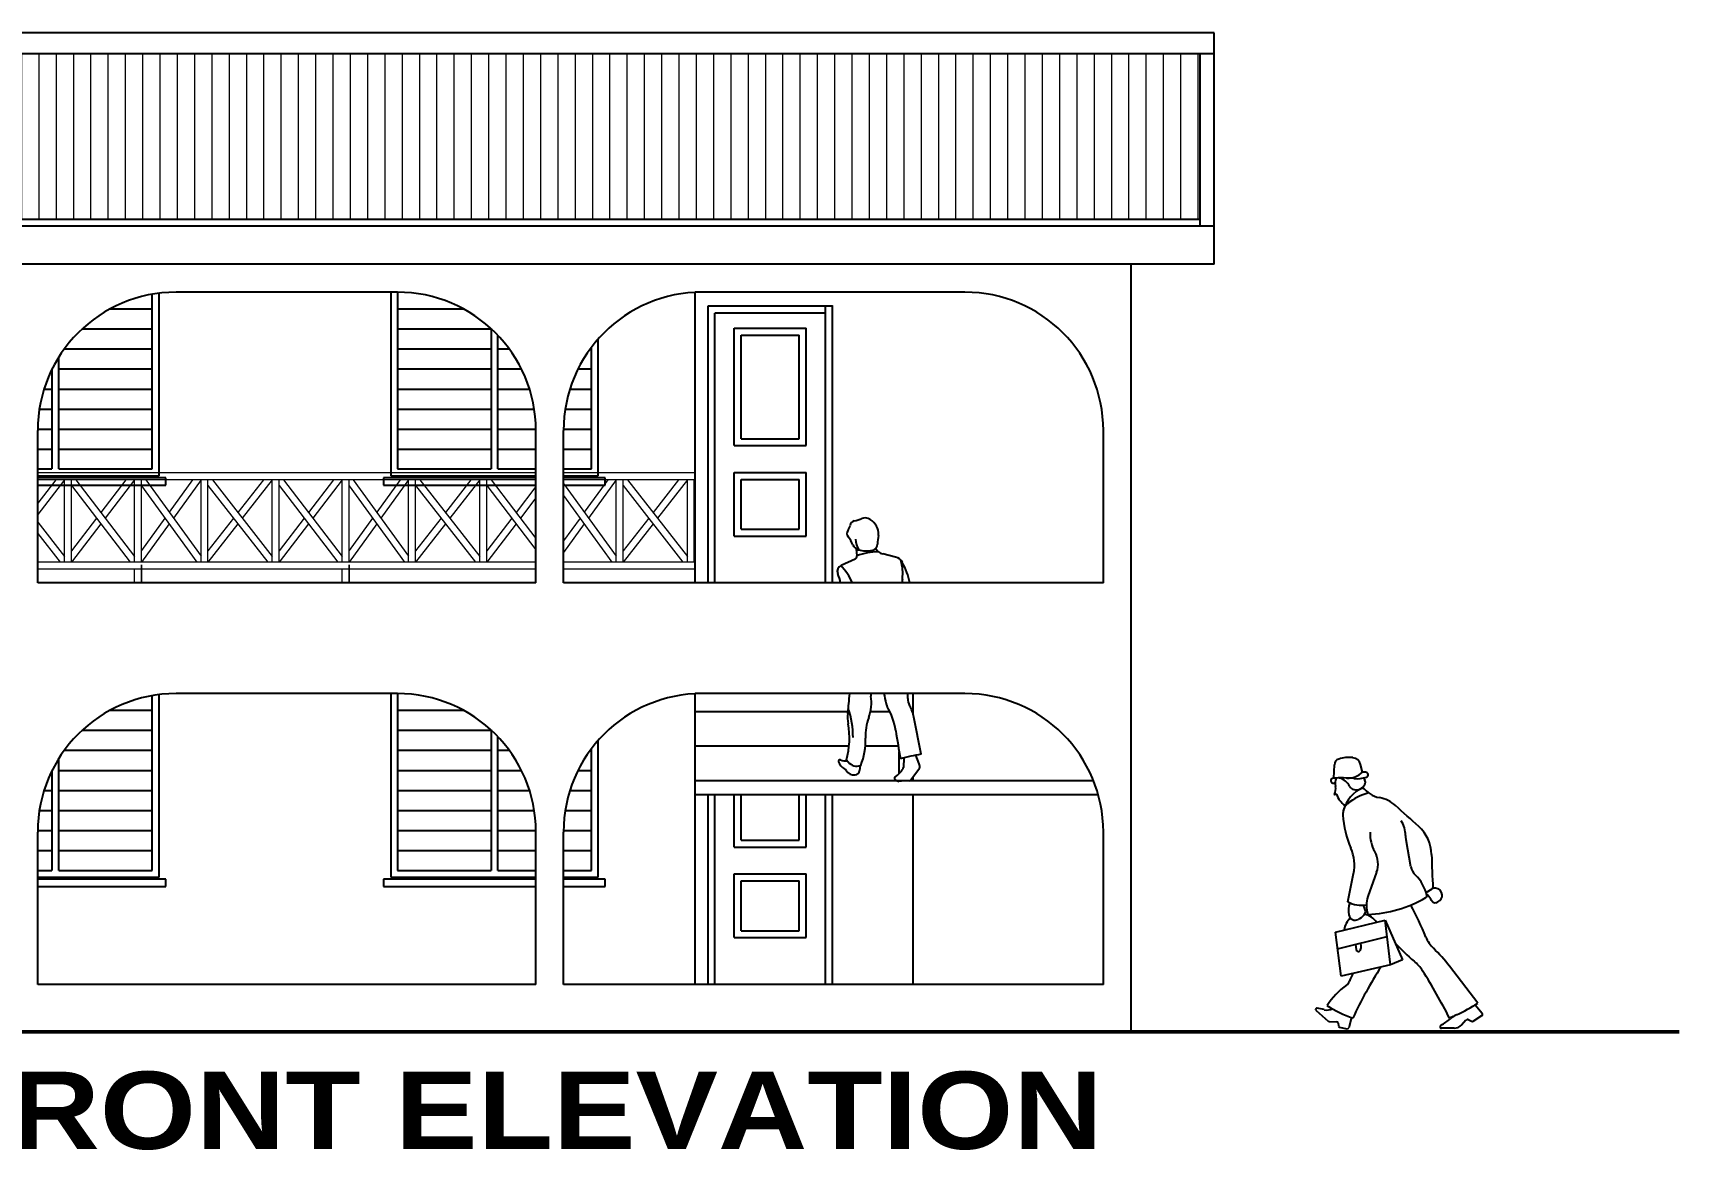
# Model space of a CAD drawing. Header units: metres. Extents: x -375439 to -92892, y 227570 to 490033.
# Drawn here: x -205294 to -193400, y 243030 to 251100 of the extents above; entities that cross this region are included whole.
import ezdxf

# ---------------------------------------------------------------- set-up
doc = ezdxf.new("R2010")
doc.units = ezdxf.units.M
doc.header["$MEASUREMENT"] = 0
for name, color, linetype in [('.18', 7, 'Continuous'), ('.20', 7, 'Continuous'), ('CONC', 7, 'Continuous'), ('WINDOW', 7, 'Continuous')]:
    doc.layers.add(name, color=color, linetype=linetype)
doc.layers.add('.50', color=7, linetype='Continuous', lineweight=50)
doc.layers.add('furniture', color=8, linetype='Continuous', lineweight=18)
doc.styles.get("Standard").update_dxf_attribs({"font": ''})
doc.styles.get('Standard').set_extended_font_data('Arial Black')

# ---------------------------------------------------------------- blocks, each defined once
blk = doc.blocks.new('UOMO4')
for p, q in [((-0.102, 1.71), (-0.099, 1.802)), ((0.094, 1.751), (0.08, 1.805)), ((0.101, 1.713), (0.109, 1.696)), ((0.426, 1.103), (0.392, 1.289)), ((-0.007, 0.863), (0.032, 1.056)), ((0.19, 1.066), (0.13, 0.899)), ((0.529, 0.926), (0.57, 0.951)), ((-0.092, 0.656), (0.249, 0.737)), ((0.285, 0.43), (0.249, 0.737)), ((0.249, 0.737), (0.367, 0.466)), ((-0.053, 0.354), (-0.092, 0.656)), ((-0.077, 0.541), (0.262, 0.626)), ((0.046, 0.572), (0.051, 0.534)), ((0.08, 0.581), (0.083, 0.556)), ((0.367, 0.466), (0.285, 0.43)), ((0.285, 0.43), (-0.053, 0.354)), ((0.884, 0.168), (0.691, 0.423)), ((-0.225, 0.119), (-0.141, 0.045)), ((-0.169, 0.124), (-0.217, 0.134)), ((0.866, 0.157), (0.914, 0.099)), ((-0.133, 0.042), (-0.085, 0.041)), ((-0.074, 0.031), (-0.07, 0.012)), ((-0.063, 0.004), (-0.013, -0.008)), ((0.018, 0.07), (0, 0)), ((0.716, 0.076), (0.69, 0.066)), ((0.773, 0.02), (0.803, 0.053)), ((0.818, 0.056), (0.84, 0.045)), ((0.846, 0.043), (0.846, 0.043)), ((0.853, 0.045), (0.911, 0.083)), ((0.722, -0.003), (0.636, -0.004))]:
    blk.add_line(p, q)
for centre, radius, start, end in [((-0.057, 1.801), 0.0424, 107.3902, 177.8988), ((0.003, 1.61), 0.243, 84.3582, 107.3902), ((0.021, 1.79), 0.0609, 14.0778, 84.3582), ((-0.107, 1.693), 0.0169, 93.1415, 290.321), ((-0.053, 0.702), 1.01, 85.0556, 93.1415), ((-0.007, 1.674), 0.0876, 155.2872, 193.1815), ((-0.099, 1.598), 0.119, 28.6145, 72.794), ((-0.008, 1.861), 0.15, 267.8061, 312.822), ((0.053, 1.918), 0.211, 265.0556, 288.6307), ((0.113, 1.554), 0.198, 89.4713, 95.5191), ((0.08, 1.682), 0.0331, 334.4715, 25.9148), ((0.115, 1.734), 0.0172, 288.6307, 89.4713), ((-0.276, 2.148), 0.502, 290.321, 291.2052), ((-0.17, 1.636), 0.0802, 332.1892, 13.1815), ((-0.098, 1.598), 0.00103, 152.1892, 304.3158), ((-0.085, 1.579), 0.0218, 91.4019, 124.3158), ((0.091, 1.673), 0.191, 202.2239, 232.1594), ((0.182, 1.433), 0.227, 111.3012, 166.5144), ((0.208, 1.29), 0.327, 102.7786, 131.4133), ((0.046, 1.677), 0.0465, 208.6145, 256.6585), ((0.05, 1.696), 0.0657, 256.6585, 334.4715), ((0.244, 1.757), 0.183, 216.1092, 259.0649), ((0.055, 1.464), 0.0961, 131.4133, 183.2984), ((0.166, 1.35), 0.232, 48.2762, 79.0649), ((-36.966, -40.291), 56.023, 48.0571, 48.2762), ((0.618, 1.496), 0.66, 183.2984, 203.6551), ((0.191, 1.313), 0.198, 1.1949, 32.1261), ((0.303, 1.183), 0.264, 0.7078, 48.0571), ((0.401, 1.332), 0.256, 178.3501, 209.244), ((0.564, 1.321), 0.176, 181.1949, 190.5477), ((-0.254, 1.114), 0.292, 348.4994, 23.6551), ((0.028, 1.123), 0.172, 340.4502, 29.244), ((4.631, 1.237), 4.064, 180.7078, 183.9774), ((0.531, 1.123), 0.107, 190.5477, 226.1629), ((0.27, 0.851), 0.27, 11.9733, 46.1629), ((0.521, 0.904), 0.0142, 300.1552, 11.9733), ((-20.668, -14.453), 26.188, 35.7709, 35.9603), ((0.589, 0.921), 0.0365, 83.9688, 122.6729), ((0.588, 0.904), 0.053, 7.39, 83.9688), ((0.609, 0.907), 0.031, 343.7136, 7.39), ((0.088, 1.036), 0.197, 241.288, 279.4151), ((0.146, 0.802), 0.149, 158.9905, 191.1276), ((0.146, 0.845), 0.0473, 187.645, 214.6972), ((0.078, 0.798), 0.0355, 318.6333, 34.6972), ((0.299, 0.839), 0.179, 160.4502, 200.3136), ((0.099, 1.63), 0.854, 272.1744, 300.1552), ((-1.695, -0.296), 2.405, 22.4326, 28.2096), ((0.589, 0.884), 0.0272, 244.0675, 283.4896), ((0.582, 0.915), 0.0597, 283.4896, 343.7136), ((0.088, 0.659), 0.12, 129.5176, 174.6393), ((0.044, 0.782), 0.0447, 191.1276, 297.5095), ((0, 0.867), 0.141, 297.5095, 318.6333), ((0.088, 0.659), 0.12, 32.0286, 80.566), ((1.519, 1.72), 1.657, 223.5271, 229.7109), ((0.732, 0.706), 0.221, 202.4326, 226.6838), ((0.065, 0.536), 0.014, 187.819, 323.5508), ((0.045, 0.551), 0.0393, 323.5508, 7.8796), ((0.255, 0.23), 0.297, 32.5341, 49.711), ((-0.107, -0.184), 1.001, 37.2525, 46.6838), ((0.332, 0.188), 0.353, 148.3502, 158.2814), ((2.713, -1.181), 2.961, 147.3637, 155.0848), ((-2.612, -1.599), 3.698, 26.7672, 32.5341), ((0.313, -0.156), 0.556, 126.3148, 146.3162), ((-0.053, 0.341), 0.0614, 306.3148, 338.2813), ((-0.219, 0.126), 0.00888, 77.408, 228.7915), ((-0.15, 0.208), 0.0869, 257.408, 295.5191), ((0.303, 0.859), 0.839, 237.3178, 250.8228), ((-0.22, 2.024), 2.16, 296.3532, 300.7582), ((-0.132, 0.055), 0.013, 228.7915, 268.2797), ((-0.086, 0.028), 0.0122, 10.4951, 88.2797), ((-0.061, 0.013), 0.00966, 190.4951, 256.5507), ((0.636, 0.006), 0.0106, 120.2524, 270.7229), ((0.383, 0.441), 0.492, 300.2524, 309.5001), ((0.837, -0.11), 0.222, 116.3532, 129.5001), ((0.721, 0.068), 0.0715, 270.7229, 317.4056), ((0.813, 0.044), 0.0127, 63.5896, 137.4056), ((0.846, 0.056), 0.0123, 243.5896, 302.7258), ((0.906, 0.092), 0.0108, 302.7258, 39.4036), ((-0.011, 0.003), 0.0109, 256.5507, 345.6918)]:
    blk.add_arc(centre, radius, start, end)

msp = doc.modelspace()

# ---------------------------------------------------------------- hatches: boundary and pattern name
at = {"layer": 'furniture'}
h = msp.add_hatch(dxfattribs=at)
h.set_pattern_fill('ANSI31', color=256, scale=1000, angle=45, style=0)
h.paths.add_polyline_path([(-214260.2, 250950.4), (-214260.2, 249753.5), (-196860.2, 249753.5), (-196860.2, 250950.4)])

# ---------------------------------------------------------------- linework, layer by layer
at = {"layer": '.18'}
for p, q in [((-196760.2, 251100.4), (-214360.2, 251100.4)), ((-196760.2, 249430.7), (-196760.2, 251100.4)), ((-196760.2, 250950.4), (-214360.2, 250950.4)), ((-196860.2, 249703.5), (-196860.2, 250950.4)), ((-196760.2, 249703.5), (-214360.2, 249703.5)), ((-196860.2, 249753.5), (-214260.2, 249753.5)), ((-196760.2, 249430.7), (-214360.2, 249430.7)), ((-197360.2, 243884.7), (-197360.2, 249430.7)), ((-202660.2, 249227.5), (-204260.2, 249227.5)), ((-198560.2, 249227.5), (-200510.2, 249227.5)), ((-200510.2, 247126.6), (-200510.2, 249227.5)), ((-200510.2, 247126.6), (-200510.2, 249126.6)), ((-199518.2, 249126.6), (-200418.2, 249126.6)), ((-200418.2, 249126.6), (-200418.2, 247126.6)), ((-199568.2, 249076.6), (-200368.2, 249076.6)), ((-200368.2, 247126.6), (-200368.2, 249076.6)), ((-199568.2, 247126.6), (-199568.2, 249130.6)), ((-199518.2, 247126.6), (-199518.2, 249130.8)), ((-205260.2, 247126.6), (-205260.2, 248227.5)), ((-201660.2, 247126.6), (-201660.2, 248227.5)), ((-201460.2, 247126.6), (-201460.2, 248227.5)), ((-197560.2, 247126.6), (-197560.2, 248227.5)), ((-201660.2, 247126.6), (-205260.2, 247126.6)), ((-197560.2, 247126.6), (-201460.2, 247126.6)), ((-202660.2, 246327.5), (-204260.2, 246327.5)), ((-200510.2, 244226.6), (-200510.2, 246327.5)), ((-198560.2, 246327.5), (-200510.2, 246327.5)), ((-198935.2, 246181.5), (-198935.2, 246327.5)), ((-199395.5, 246196.6), (-200510.2, 246196.6)), ((-199102.8, 246196.6), (-199243, 246196.6)), ((-199398, 245946.6), (-200510.2, 245946.6)), ((-199041.9, 245946.6), (-199279.3, 245946.6)), ((-199035.2, 245750.3), (-199035.2, 245906.7)), ((-197630.8, 245696.6), (-200510.2, 245696.6)), ((-198935.2, 245696.6), (-198935.2, 245725.5)), ((-197597.1, 245596.6), (-200510.2, 245596.6)), ((-200418.2, 245596.6), (-200418.2, 244225.8)), ((-200368.2, 244225.8), (-200368.2, 245596.6)), ((-199568.2, 244225.8), (-199568.2, 245596.6)), ((-199518.2, 244225.8), (-199518.2, 245596.6)), ((-198935.2, 244226.6), (-198935.2, 245596.6)), ((-205260.2, 244226.6), (-205260.2, 245327.5)), ((-201660.2, 244226.6), (-201660.2, 245327.5)), ((-201460.2, 244226.6), (-201460.2, 245327.5)), ((-197560.2, 244226.6), (-197560.2, 245327.5)), ((-201660.2, 244226.6), (-205260.2, 244226.6)), ((-197560.2, 244226.6), (-201460.2, 244226.6))]:
    msp.add_line(p, q, dxfattribs=at)
for centre, start, end in [((-204260.2, 248227.5), 90, 180), ((-204260.2, 248227.5), 90, 180), ((-202660.2, 248227.5), 360, 90), ((-202660.2, 248227.5), 360, 90), ((-200460.2, 248227.5), 90, 180), ((-198560.2, 248227.5), 0, 90), ((-204260.2, 245327.5), 90, 180), ((-202660.2, 245327.5), 360, 90), ((-200460.2, 245327.5), 90, 180), ((-198560.2, 245327.5), 0, 90)]:
    msp.add_arc(centre, 1000, start, end, dxfattribs=at)
at = {"layer": '.50'}
msp.add_line((-193400.3, 243884.7), (-222349.7, 243884.7), dxfattribs=at)
at = {"color": 0}
for p, q in [((-199353.3, 247299.2), (-199455.6, 247253.8)), ((-199345.1, 247373.2), (-199340.2, 247321.7)), ((-199060.9, 247314.1), (-199154.4, 247336.2)), ((-198876.4, 245888.8), (-198929.1, 246156.6)), ((-199001.9, 245862.6), (-199005.2, 245792.7)), ((-198918.4, 245881.9), (-198893.8, 245820)), ((-199417, 245849.7), (-199404.3, 245834)), ((-199316.2, 245807.1), (-199321.3, 245771.2)), ((-198950.7, 245704.4), (-198888.7, 245788.8)), ((-199048.9, 245696.6), (-199065.1, 245708))]:
    msp.add_line(p, q, dxfattribs=at)
for centre, radius, start, end in [((-199483, 247561.4), 94.8, 323.7582, 348.8683), ((-199350.3, 247535.3), 40.5, 103.7593, 168.86831), ((-199464.9, 248003.5), 441.5, 283.7593, 291.3617), ((-199282.6, 247537.2), 59.2, 66.7656, 111.3617), ((-199308.6, 247476.5), 125.3, 7.097, 66.7656), ((-199377.2, 247483.9), 36.4, 143.7582, 220.062), ((-199573.8, 247318.6), 220.4, 22.3532, 40.062), ((-199312.5, 247426), 62, 202.3532, 252.4608), ((-199170.9, 247457.2), 180.4, 184.3846, 210.6133), ((-199237.6, 247407.6), 45.5, 283.7432, 359.3352), ((-198861.4, 247403.2), 330.7, 168.26236, 179.33522), ((-199249.4, 247483.8), 65.6, 348.2624, 7.097), ((-199362.3, 247319.6), 22.2, 293.9402, 5.4249), ((-199170.2, 246828.9), 523.4, 91.69814, 108.97446), ((-199272.8, 247551.6), 193.8, 252.4608, 283.7432), ((-199137.4, 247408.4), 74.2, 205.4556, 256.744), ((-199077.7, 247242.5), 73.6, 27.7848, 76.744), ((-199347.6, 247197.3), 338, 352.9834, 16.2128), ((-199437, 247212), 45.8, 113.94026, 201.8299), ((-199881.8, 247033.8), 433.3, 12.37272, 21.8299), ((-199777.5, 246953.8), 439.2, 23.17713, 43.0295), ((-199546.1, 246995.7), 603, 12.53603, 27.7848), ((-198610, 247106.5), 405.1, 172.98337, 177.15581), ((-203588.8, 246648.2), 4208, 353.6791, 355.62985), ((-200027, 246010.7), 658.2, 0, 18.5013), ((-199558.3, 246263), 322.2, 340.2054, 8.4198), ((-199187.8, 246317.8), 52.3, 169.32389, 188.4198), ((-199536.7, 246212.9), 408.6, 6.3719, 16.30012), ((-199071.3, 246264.8), 59.7, 186.3718, 210.1814), ((-199562.4, 245979.2), 508.5, 9.1094, 30.1814), ((-201533.5, 246292.7), 2559.8, 0.0076, 0.78013), ((-198865.5, 246293), 108.2, 180.0076, 209.2484), ((-199207, 246101.8), 283.2, 11.1491, 29.2484), ((-199966.8, 246007.7), 572.1, 343.969, 10.245), ((-199146.2, 246156.1), 261.9, 173.67908, 190.245), ((-198886.3, 246021.2), 392, 160.20541, 182.2772), ((-199742.7, 245987.1), 465.2, 337.3507, 2.2772), ((-178341.5, 249381.8), 20983.5, 189.1094, 189.6745), ((-198731.8, 244882), 1017.2, 98.17104, 106.84685), ((-199463.7, 245838.3), 10.3, 68.1273, 197.1926), ((-199392.1, 245860.4), 85.3, 197.1926, 243.7958), ((-199422.8, 245940.2), 99.5, 248.1272, 277.1855), ((-199442.2, 245758.5), 28.3, 29.253, 63.7958), ((-199361.3, 245803.8), 64.5, 209.253, 277.1269), ((-199340.4, 245885.6), 82.2, 218.8726, 289.1192), ((-199357.8, 245776.4), 36.9, 277.1269, 351.894), ((-199188.2, 245900.3), 214.3, 305.0834, 327.4216), ((-199020.9, 245793.4), 15.7, 327.4216, 357.303), ((-198821.8, 245848.7), 77.5, 201.7084, 211.4695), ((-198902.7, 245799.1), 17.4, 323.6944, 31.4695), ((-199059.1, 245716.5), 10.4, 125.0834, 234.8721), ((-199038.6, 245711.3), 17.9, 234.8721, 276.0305), ((-198958.9, 244956.9), 740.6, 90.41189, 96.03047), ((-198964.3, 245714.5), 16.9, 270.4119, 323.6944)]:
    msp.add_arc(centre, radius, start, end, dxfattribs=at)
at = {"layer": 'CONC'}
for p, q in [((-200228.2, 248119.1), (-200228.2, 248966.6)), ((-200228.2, 248966.6), (-199708.2, 248966.6)), ((-199708.2, 248119.1), (-199708.2, 248966.6)), ((-200178.2, 248169.1), (-200178.2, 248916.6)), ((-200178.2, 248916.6), (-199758.2, 248916.6)), ((-199758.2, 248169.1), (-199758.2, 248916.6)), ((-200228.2, 248119.1), (-199708.2, 248119.1)), ((-200178.2, 248169.1), (-199758.2, 248169.1)), ((-200228.2, 247465.6), (-200228.2, 247925.1)), ((-200228.2, 247925.1), (-199708.2, 247925.1)), ((-200178.2, 247515.6), (-200178.2, 247875.1)), ((-200178.2, 247875.1), (-199758.2, 247875.1)), ((-199758.2, 247515.6), (-199758.2, 247875.1)), ((-199708.2, 247465.6), (-199708.2, 247925.1)), ((-200228.2, 247465.6), (-199708.2, 247465.6)), ((-200178.2, 247515.6), (-199758.2, 247515.6)), ((-200228.2, 245218.3), (-200228.2, 245596.6)), ((-200178.2, 245268.3), (-200178.2, 245596.6)), ((-199758.2, 245268.3), (-199758.2, 245596.6)), ((-199708.2, 245218.3), (-199708.2, 245596.6)), ((-200178.2, 245268.3), (-199758.2, 245268.3)), ((-200228.2, 245218.3), (-199708.2, 245218.3)), ((-200228.2, 244564.8), (-200228.2, 245024.3)), ((-200228.2, 245024.3), (-199708.2, 245024.3)), ((-199708.2, 244564.8), (-199708.2, 245024.3)), ((-200178.2, 244614.8), (-200178.2, 244974.3)), ((-200178.2, 244974.3), (-199758.2, 244974.3)), ((-199758.2, 244614.8), (-199758.2, 244974.3)), ((-200228.2, 244564.8), (-199708.2, 244564.8)), ((-200178.2, 244614.8), (-199758.2, 244614.8))]:
    msp.add_line(p, q, dxfattribs=at)
at = {"layer": 'furniture'}
for p, q in [((-204510.2, 247921.6), (-205260.2, 247921.6)), ((-203010.2, 247921.6), (-204560.2, 247921.6)), ((-201660.2, 247921.6), (-203060.2, 247921.6)), ((-200510.2, 247921.6), (-201460.2, 247921.6)), ((-204510.2, 247871.6), (-205260.2, 247871.6)), ((-205065.8, 247871.6), (-205260.2, 247622.3)), ((-205129.2, 247871.6), (-205260.2, 247703.6)), ((-205065.8, 247276.6), (-205065.8, 247871.6)), ((-205015.8, 247276.6), (-205015.8, 247871.6)), ((-205015.8, 247830.5), (-204591.7, 247276.6)), ((-204984.3, 247871.6), (-204560.2, 247317.7)), ((-204623.2, 247871.6), (-204803.8, 247635.8)), ((-204560.2, 247871.6), (-204772.3, 247594.7)), ((-204560.2, 247276.6), (-204560.2, 247871.6)), ((-203010.2, 247871.6), (-204560.2, 247871.6)), ((-204510.2, 247276.6), (-204510.2, 247871.6)), ((-204510.2, 247828.9), (-204110.7, 247276.6)), ((-204479.4, 247871.6), (-204079.8, 247319.3)), ((-204141.6, 247871.6), (-204310.5, 247638.1)), ((-204079.8, 247871.6), (-204279.6, 247595.4)), ((-204079.8, 247276.6), (-204079.8, 247871.6)), ((-204029.8, 247276.6), (-204029.8, 247871.6)), ((-204029.8, 247830.9), (-203597.5, 247276.6)), ((-203998.1, 247871.6), (-203565.8, 247317.3)), ((-203629.2, 247871.6), (-203813.7, 247635.1)), ((-203565.8, 247871.6), (-203782, 247594.4)), ((-203565.8, 247276.6), (-203565.8, 247871.6)), ((-203515.8, 247276.6), (-203515.8, 247871.6)), ((-203515.8, 247830.5), (-203091.7, 247276.6)), ((-203484.3, 247871.6), (-203060.2, 247317.7)), ((-203123.2, 247871.6), (-203303.8, 247635.8)), ((-203060.2, 247871.6), (-203272.3, 247594.7)), ((-203060.2, 247276.6), (-203060.2, 247871.6)), ((-201660.2, 247871.6), (-203060.2, 247871.6)), ((-203010.2, 247276.6), (-203010.2, 247871.6)), ((-203010.2, 247828.9), (-202610.7, 247276.6)), ((-202979.4, 247871.6), (-202579.8, 247319.3)), ((-202641.6, 247871.6), (-202810.5, 247638.1)), ((-202579.8, 247871.6), (-202779.6, 247595.4)), ((-202579.8, 247276.6), (-202579.8, 247871.6)), ((-202529.8, 247276.6), (-202529.8, 247871.6)), ((-202529.8, 247830.9), (-202097.5, 247276.6)), ((-202498.1, 247871.6), (-202065.8, 247317.3)), ((-202129.2, 247871.6), (-202313.7, 247635.1)), ((-202065.8, 247871.6), (-202282, 247594.4)), ((-202065.8, 247276.6), (-202065.8, 247871.6)), ((-202015.8, 247276.6), (-202015.8, 247871.6)), ((-202015.8, 247830.5), (-201660.2, 247366.1)), ((-201984.3, 247871.6), (-201660.2, 247448.3)), ((-201660.2, 247823.2), (-201803.8, 247635.8)), ((-200510.2, 247871.6), (-201460.2, 247871.6)), ((-201460.2, 247845.1), (-201079.8, 247319.3)), ((-201460.2, 247759.8), (-201110.7, 247276.6)), ((-201141.6, 247871.6), (-201310.5, 247638.1)), ((-201079.8, 247871.6), (-201279.6, 247595.4)), ((-201079.8, 247276.6), (-201079.8, 247871.6)), ((-201029.8, 247276.6), (-201029.8, 247871.6)), ((-201029.8, 247830.9), (-200597.5, 247276.6)), ((-200998.1, 247871.6), (-200565.8, 247317.3)), ((-200629.2, 247871.6), (-200813.7, 247635.1)), ((-200565.8, 247871.6), (-200782, 247594.4)), ((-200565.8, 247276.6), (-200565.8, 247871.6)), ((-200515.8, 247276.6), (-200515.8, 247871.6)), ((-200515.8, 247830.5), (-200510.2, 247823.2)), ((-201660.2, 247741), (-201772.3, 247594.7)), ((-205260.2, 247566.6), (-205065.8, 247317.3)), ((-204835.3, 247594.7), (-205015.8, 247358.9)), ((-204803.8, 247553.5), (-205015.8, 247276.6)), ((-204341.3, 247595.4), (-204510.2, 247361.9)), ((-204310.5, 247552.8), (-204510.2, 247276.6)), ((-203845.4, 247594.4), (-204029.8, 247357.9)), ((-203813.7, 247553.8), (-204029.8, 247276.6)), ((-203335.3, 247594.7), (-203515.8, 247358.9)), ((-203303.8, 247553.5), (-203515.8, 247276.6)), ((-202841.3, 247595.4), (-203010.2, 247361.9)), ((-202810.5, 247552.8), (-203010.2, 247276.6)), ((-202345.4, 247594.4), (-202529.8, 247357.9)), ((-202313.7, 247553.8), (-202529.8, 247276.6)), ((-201835.3, 247594.7), (-202015.8, 247358.9)), ((-201803.8, 247553.5), (-202015.8, 247276.6)), ((-201341.3, 247595.4), (-201460.2, 247431)), ((-201310.5, 247552.8), (-201460.2, 247345.7)), ((-200845.4, 247594.4), (-201029.8, 247357.9)), ((-200813.7, 247553.8), (-201029.8, 247276.6)), ((-205260.2, 247485.3), (-205097.5, 247276.6)), ((-200510.2, 247366.1), (-200515.8, 247358.9)), ((-200510.2, 247283.9), (-200515.8, 247276.6)), ((-204510.2, 247276.6), (-205260.2, 247276.6)), ((-204510.2, 247226.6), (-205260.2, 247226.6)), ((-203010.2, 247276.6), (-204560.2, 247276.6)), ((-204560.2, 247126.6), (-204560.2, 247226.6)), ((-203010.2, 247226.6), (-204560.2, 247226.6)), ((-204510.2, 247256.6), (-204510.2, 247126.6)), ((-204510.2, 247126.6), (-204510.2, 247256.6)), ((-204510.2, 247126.6), (-204510.2, 247226.6)), ((-201660.2, 247276.6), (-203060.2, 247276.6)), ((-203060.2, 247126.6), (-203060.2, 247226.6)), ((-201660.2, 247226.6), (-203060.2, 247226.6)), ((-203010.2, 247256.6), (-203010.2, 247126.6)), ((-203010.2, 247126.6), (-203010.2, 247256.6)), ((-203010.2, 247126.6), (-203010.2, 247226.6)), ((-200510.2, 247276.6), (-201460.2, 247276.6)), ((-200510.2, 247226.6), (-201460.2, 247226.6))]:
    msp.add_line(p, q, dxfattribs=at)
at = {"layer": 'WINDOW'}
for p, q in [((-204433.2, 247950.5), (-204433.2, 249212.5)), ((-204383.2, 247900.5), (-204383.2, 249219.9)), ((-202709.5, 249227.5), (-202709.5, 247900.5)), ((-202659.5, 249227.5), (-202659.5, 247950.5)), ((-204433.2, 249105.5), (-204739, 249105.5)), ((-202181.4, 249105.5), (-202659.5, 249105.5)), ((-204433.2, 248960.5), (-204940.6, 248960.5)), ((-201984.5, 248960.5), (-202659.5, 248960.5)), ((-201984.5, 248964.7), (-201984.5, 247950.5)), ((-201934.5, 247950.5), (-201934.5, 248915.5)), ((-201259.5, 247950.5), (-201259.5, 248828.5)), ((-201209.5, 247900.5), (-201209.5, 248889.8)), ((-205108.2, 247950.5), (-205108.2, 248757.6)), ((-204433.2, 248815.5), (-205069.2, 248815.5)), ((-201984.5, 248815.5), (-202659.5, 248815.5)), ((-201851.3, 248815.5), (-201934.5, 248815.5)), ((-201259.5, 248815.5), (-201269.2, 248815.5)), ((-205158.2, 248667.6), (-205158.2, 247950.5)), ((-204433.2, 248670.5), (-205108.2, 248670.5)), ((-201984.5, 248670.5), (-202659.5, 248670.5)), ((-201763.7, 248670.5), (-201934.5, 248670.5)), ((-201259.5, 248670.5), (-201356.8, 248670.5)), ((-205158.2, 248525.5), (-205214.8, 248525.5)), ((-204433.2, 248525.5), (-205108.2, 248525.5)), ((-201984.5, 248525.5), (-202659.5, 248525.5)), ((-201705.7, 248525.5), (-201934.5, 248525.5)), ((-201259.5, 248525.5), (-201414.8, 248525.5)), ((-205158.2, 248380.5), (-205248.5, 248380.5)), ((-204433.2, 248380.5), (-205108.2, 248380.5)), ((-201984.5, 248380.5), (-202659.5, 248380.5)), ((-201672, 248380.5), (-201934.5, 248380.5)), ((-201259.5, 248380.5), (-201448.5, 248380.5)), ((-205158.2, 248235.5), (-205260.2, 248235.5)), ((-204433.2, 248235.5), (-205108.2, 248235.5)), ((-201984.5, 248235.5), (-202659.5, 248235.5)), ((-201660.3, 248235.5), (-201934.5, 248235.5)), ((-201259.5, 248235.5), (-201460.2, 248235.5)), ((-205158.2, 248090.5), (-205260.2, 248090.5)), ((-204433.2, 248090.5), (-205108.2, 248090.5)), ((-201984.5, 248090.5), (-202659.5, 248090.5)), ((-201660.2, 248090.5), (-201934.5, 248090.5)), ((-201259.5, 248090.5), (-201460.2, 248090.5)), ((-205260.2, 247950.5), (-205158.2, 247950.5)), ((-205260.2, 247900.5), (-204383.2, 247900.5)), ((-204334, 247886.4), (-205260.2, 247886.4)), ((-205108.2, 247950.5), (-204433.2, 247950.5)), ((-204334, 247834.4), (-204334, 247886.4)), ((-202760.9, 247886.4), (-202760.9, 247834.4)), ((-201660.2, 247886.4), (-202760.9, 247886.4)), ((-202709.5, 247900.5), (-201660.2, 247900.5)), ((-202659.5, 247950.5), (-201984.5, 247950.5)), ((-201934.5, 247950.5), (-201660.2, 247950.5)), ((-201460.2, 247950.5), (-201259.5, 247950.5)), ((-201460.2, 247900.5), (-201209.5, 247900.5)), ((-201160.3, 247886.4), (-201460.2, 247886.4)), ((-201160.3, 247834.4), (-201160.3, 247886.4)), ((-205260.2, 247834.4), (-204334, 247834.4)), ((-202760.9, 247834.4), (-201660.2, 247834.4)), ((-201460.2, 247834.4), (-201160.3, 247834.4)), ((-204433.2, 245050.5), (-204433.2, 246312.5)), ((-204383.2, 245000.5), (-204383.2, 246319.9)), ((-202709.5, 246327.5), (-202709.5, 245000.5)), ((-202659.5, 246327.5), (-202659.5, 245050.5)), ((-204433.2, 246205.5), (-204739, 246205.5)), ((-202181.4, 246205.5), (-202659.5, 246205.5)), ((-204433.2, 246060.5), (-204940.6, 246060.5)), ((-201984.5, 246060.5), (-202659.5, 246060.5)), ((-201984.5, 246064.7), (-201984.5, 245050.5)), ((-201934.5, 245050.5), (-201934.5, 246015.5)), ((-201209.5, 245000.5), (-201209.5, 245989.8)), ((-205108.2, 245050.5), (-205108.2, 245857.6)), ((-204433.2, 245915.5), (-205069.2, 245915.5)), ((-201984.5, 245915.5), (-202659.5, 245915.5)), ((-201851.3, 245915.5), (-201934.5, 245915.5)), ((-201259.5, 245915.5), (-201269.2, 245915.5)), ((-201259.5, 245050.5), (-201259.5, 245928.5)), ((-205158.2, 245767.6), (-205158.2, 245050.5)), ((-204433.2, 245770.5), (-205108.2, 245770.5)), ((-201984.5, 245770.5), (-202659.5, 245770.5)), ((-201763.7, 245770.5), (-201934.5, 245770.5)), ((-201259.5, 245770.5), (-201356.8, 245770.5)), ((-205158.2, 245625.5), (-205214.8, 245625.5)), ((-204433.2, 245625.5), (-205108.2, 245625.5)), ((-201984.5, 245625.5), (-202659.5, 245625.5)), ((-201705.7, 245625.5), (-201934.5, 245625.5)), ((-201259.5, 245625.5), (-201414.8, 245625.5)), ((-205158.2, 245480.5), (-205248.5, 245480.5)), ((-204433.2, 245480.5), (-205108.2, 245480.5)), ((-201984.5, 245480.5), (-202659.5, 245480.5)), ((-201672, 245480.5), (-201934.5, 245480.5)), ((-201259.5, 245480.5), (-201448.5, 245480.5)), ((-205158.2, 245335.5), (-205260.2, 245335.5)), ((-204433.2, 245335.5), (-205108.2, 245335.5)), ((-201984.5, 245335.5), (-202659.5, 245335.5)), ((-201660.3, 245335.5), (-201934.5, 245335.5)), ((-201259.5, 245335.5), (-201460.2, 245335.5)), ((-205158.2, 245190.5), (-205260.2, 245190.5)), ((-204433.2, 245190.5), (-205108.2, 245190.5)), ((-201984.5, 245190.5), (-202659.5, 245190.5)), ((-201660.2, 245190.5), (-201934.5, 245190.5)), ((-201259.5, 245190.5), (-201460.2, 245190.5)), ((-205260.2, 245050.5), (-205158.2, 245050.5)), ((-205108.2, 245050.5), (-204433.2, 245050.5)), ((-202659.5, 245050.5), (-201984.5, 245050.5)), ((-201934.5, 245050.5), (-201660.2, 245050.5)), ((-201460.2, 245050.5), (-201259.5, 245050.5)), ((-205260.2, 245000.5), (-204383.2, 245000.5)), ((-204334, 244986.4), (-205260.2, 244986.4)), ((-205260.2, 244934.4), (-204334, 244934.4)), ((-204334, 244934.4), (-204334, 244986.4)), ((-202760.9, 244986.4), (-202760.9, 244934.4)), ((-201660.2, 244986.4), (-202760.9, 244986.4)), ((-202760.9, 244934.4), (-201660.2, 244934.4)), ((-202709.5, 245000.5), (-201660.2, 245000.5)), ((-201460.2, 245000.5), (-201209.5, 245000.5)), ((-201160.3, 244986.4), (-201460.2, 244986.4)), ((-201460.2, 244934.4), (-201160.3, 244934.4)), ((-201160.3, 244934.4), (-201160.3, 244986.4))]:
    msp.add_line(p, q, dxfattribs=at)

# ---------------------------------------------------------------- block references
at = {"color": 0, "linetype": 'ByBlock', "xscale": 1054, "yscale": 1054, "zscale": 1054}
msp.add_blockref('UOMO4', (-195786.3, 243913.7), dxfattribs=at)

# ---------------------------------------------------------------- texts
at = {"layer": '.20'}
msp.add_text('FRONT ELEVATION', height=558.665, dxfattribs=at).set_placement((-206001.7, 243037.8))

doc.saveas('drawing.dxf')
